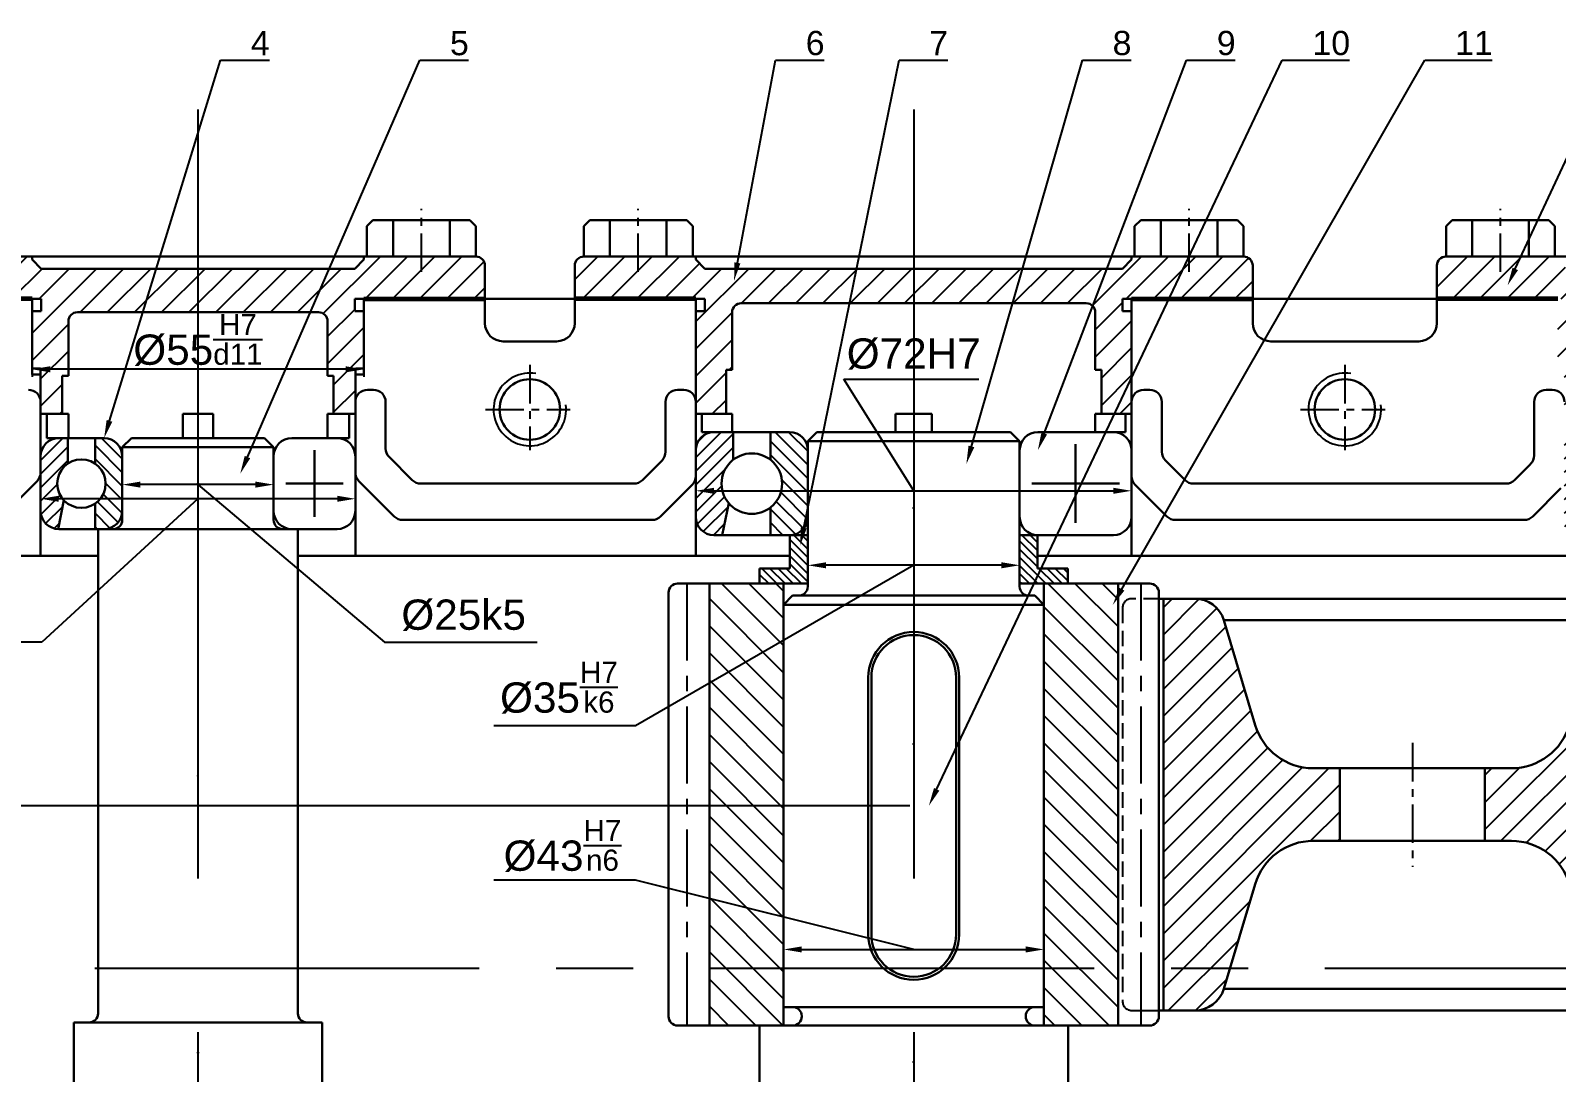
# Model space of a CAD drawing. Header units: millimetres. Extents: x 2354 to 3543, y 830 to 1671.
# Drawn here: x 2498.3 to 2750.4, y 1017 to 1189.1 of the extents above; entities that cross this region are included whole.
import ezdxf
from ezdxf import colors
from ezdxf.entities.mleader import LeaderData, LeaderLine
from ezdxf.math import Vec2, Vec3

# ---------------------------------------------------------------- set-up
doc = ezdxf.new("R2010")
doc.units = ezdxf.units.MM
for name, pattern in [('CENTER', [10.16, 6.35, -1.27, 1.27, -1.27]), ('CENTERX2', [20.32, 12.7, -2.54, 2.54, -2.54]), ('HIDDEN', [1.905, 1.27, -0.635])]:
    doc.linetypes.add(name, pattern=pattern)
doc.layers.get('0').update_dxf_attribs({"lineweight": 30})
for name, color, linetype in [('中心线', 1, 'CENTER'), ('细线', 7, 'Continuous'), ('虚线', 7, 'HIDDEN')]:
    doc.layers.add(name, color=color, linetype=linetype)
doc.layers.add('特粗线', color=7, linetype='Continuous', lineweight=60)
doc.styles.get("Standard").update_dxf_attribs({"font": 'arial.ttf'})
doc.dimstyles.new('ISO-25', dxfattribs={"dimtxt": 5, "dimasz": 3, "dimexe": 1.25, "dimexo": 0.625, "dimtad": 1, "dimtxsty": 'Standard', "dimcen": 2.5, "dimadec": 0, "dimazin": 0, "dimtfac": 1, "dimtmove": 0, "dimatfit": 3, "dimfxl": 1, "dimarcsym": 0})
doc.dimstyles.new('副本 ISO-25', dxfattribs={"dimtxt": 5, "dimasz": 3, "dimexe": 1.25, "dimexo": 0.625, "dimtad": 1, "dimdec": 0, "dimtxsty": 'Standard', "dimcen": 2.5, "dimadec": 0, "dimazin": 0, "dimtfac": 1, "dimtdec": 0, "dimtmove": 0, "dimatfit": 3, "dimfxl": 1, "dimarcsym": 0})

# ---------------------------------------------------------------- blocks, each defined once
blk = doc.blocks.new('*D94')
at = {"layer": 'Defpoints', "color": 0, "transparency": 16777216}
for p in [(2644.23, 1061.01), (2396.45, 858.12), (2525.98, 858.12)]:
    blk.add_point(p, dxfattribs=at)
at = {"layer": '细线', "color": 0, "lineweight": -2, "transparency": 16777216}
for p, q in [((2643.6, 1061.01), (2395.2, 1061.01)), ((2396.45, 1058.01), (2396.45, 861.12)), ((2525.36, 858.12), (2395.2, 858.12))]:
    blk.add_line(p, q, dxfattribs=at)
at = {"layer": '细线', "color": 0, "transparency": 16777216}
for points in [[(2395.95, 1058.01), (2396.95, 1058.01), (2396.45, 1061.01)], [(2395.95, 861.12), (2396.95, 861.12), (2396.45, 858.12)]]:
    blk.add_solid(points, dxfattribs=at)
at = {"layer": '细线', "color": 0, "transparency": 16777216, "insert": (2392.82, 959.56), "char_height": 5, "attachment_point": 5, "rotation": 90}
blk.add_mtext('202,89', dxfattribs=at)
blk = doc.blocks.new('*D103')
at = {"layer": 'Defpoints', "color": 0, "transparency": 16777216}
for p in [(2498.57, 1133.23), (2498.57, 1133.11), (2553.39, 1133.23)]:
    blk.add_point(p, dxfattribs=at)
at = {"layer": '细线', "color": 0, "lineweight": -2, "transparency": 16777216}
for p, q in [((2498.57, 1132.6), (2498.57, 1131.86)), ((2550.39, 1133.11), (2501.57, 1133.11)), ((2553.39, 1132.6), (2553.39, 1131.86))]:
    blk.add_line(p, q, dxfattribs=at)
at = {"layer": '细线', "color": 0, "transparency": 16777216}
for points in [[(2501.57, 1133.61), (2501.57, 1132.61), (2498.57, 1133.11)], [(2550.39, 1133.61), (2550.39, 1132.61), (2553.39, 1133.11)]]:
    blk.add_solid(points, dxfattribs=at)
at = {"layer": '细线', "color": 0, "transparency": 16777216, "insert": (2525.98, 1137.96), "char_height": 5, "attachment_point": 5}
blk.add_mtext('%%c55{\\H0.7x;\\SH7/d11;}', dxfattribs=at)

msp = doc.modelspace()

# ---------------------------------------------------------------- hatches: boundary and pattern name
at = {"layer": '细线'}
h = msp.add_hatch(dxfattribs=at)
h.set_pattern_fill('ANSI31', color=256)
h.set_pattern_definition([(45, (2170.105, 734.2833), (-2.245064, 2.245064), [])])
h.paths.add_polyline_path([(2525.981, 1149.727), (2500.069, 1149.727), (2498.569, 1151.227), (2498.569, 1151.727), (2480.069, 1151.727, 0.4142136), (2478.569, 1150.227), (2478.569, 1144.727), (2498.569, 1144.727), (2500.069, 1144.727), (2500.069, 1142.727), (2498.569, 1142.727), (2498.569, 1133.227), (2499.981, 1133.227), (2499.981, 1125.727), (2503.569, 1125.727), (2503.569, 1132.027), (2504.569, 1132.027), (2504.569, 1141.027, -0.4142136), (2506.069, 1142.527), (2525.981, 1142.527)])
h.paths.add_polyline_path([(2573.393, 1150.227, 0.4142136), (2571.893, 1151.727), (2553.393, 1151.727), (2553.393, 1151.227), (2551.893, 1149.727), (2535.981, 1149.727), (2525.981, 1149.727), (2525.981, 1142.527), (2545.893, 1142.527, -0.4142136), (2547.393, 1141.027), (2547.393, 1132.027), (2548.393, 1132.027), (2548.393, 1125.727), (2551.981, 1125.727), (2551.981, 1133.227), (2553.393, 1133.227), (2553.393, 1142.727), (2551.893, 1142.727), (2551.893, 1144.727), (2553.393, 1144.727), (2573.393, 1144.727)])
h.paths.add_polyline_path([(2644.227, 1149.727), (2609.73, 1149.727), (2608.23, 1151.227), (2608.23, 1151.727), (2589.73, 1151.727, 0.4142136), (2588.23, 1150.227), (2588.23, 1144.727), (2608.23, 1144.727), (2609.73, 1144.727), (2609.73, 1142.727), (2608.23, 1142.727), (2608.23, 1125.727), (2613.23, 1125.727), (2613.23, 1133.027), (2614.23, 1133.027), (2614.23, 1142.527, -0.4142136), (2615.73, 1144.027), (2644.227, 1144.027)])
h.paths.add_polyline_path([(2700.224, 1150.227, 0.4142136), (2698.724, 1151.727), (2680.224, 1151.727), (2680.224, 1151.227), (2678.724, 1149.727), (2644.227, 1149.727), (2644.227, 1144.027), (2672.724, 1144.027, -0.4142136), (2674.224, 1142.527), (2674.224, 1133.027), (2675.224, 1133.027), (2675.224, 1125.727), (2680.224, 1125.727), (2680.224, 1142.727), (2678.724, 1142.727), (2678.724, 1144.727), (2680.224, 1144.727), (2700.224, 1144.727)])
h.paths.add_polyline_path([(2773.227, 1146.434), (2771.898, 1146.67), (2771.898, 1147.712), (2773.227, 1147.948), (2773.227, 1149.727), (2752.165, 1149.727), (2750.665, 1151.227), (2750.665, 1151.727), (2732.165, 1151.727, 0.4142136), (2730.665, 1150.227), (2730.665, 1144.727), (2750.665, 1144.727), (2752.165, 1144.727), (2752.165, 1142.727), (2750.665, 1142.727), (2750.665, 1135.227), (2751.727, 1135.227), (2751.727, 1126.727), (2755.665, 1126.727), (2755.665, 1134.027), (2756.665, 1134.027), (2756.665, 1141.027, -0.4142136), (2758.165, 1142.527), (2773.227, 1142.527)])
h.paths.add_polyline_path([(2857.788, 1150.227, 0.4142136), (2856.288, 1151.727), (2837.788, 1151.727), (2837.788, 1151.227), (2836.288, 1149.727), (2815.227, 1149.727), (2815.227, 1147.948), (2816.556, 1147.712), (2816.556, 1146.67), (2815.227, 1146.434), (2815.227, 1142.527), (2830.288, 1142.527, -0.4142136), (2831.788, 1141.027), (2831.788, 1134.027), (2832.788, 1134.027), (2832.788, 1126.727), (2836.727, 1126.727), (2836.727, 1135.227), (2837.788, 1135.227), (2837.788, 1144.727), (2857.788, 1144.727)])
edge = h.paths.add_edge_path()
edge.add_spline(control_points=[(2520.568, 918.727), (2520.657, 919.159), (2520.737, 919.593), (2520.809, 920.03)], knot_values=[279.2451643, 279.2451643, 279.2451643, 279.2451643, 280.6637624, 280.6637624, 280.6637624, 280.6637624], degree=3, periodic=0)
edge.add_spline(control_points=[(2520.809, 920.03), (2520.94, 920.822), (2521.046, 921.623), (2521.127, 922.43)], knot_values=[276.6730715, 276.6730715, 276.6730715, 276.6730715, 279.2451643, 279.2451643, 279.2451643, 279.2451643], degree=3, periodic=0)
edge.add_line((2521.127, 922.43), (2478.569, 922.43))
edge.add_line((2478.569, 922.43), (2478.569, 918.227))
edge.add_arc((2480.069, 918.227), 1.5, 180, 270)
edge.add_line((2480.069, 916.727), (2498.569, 916.727))
edge.add_line((2498.569, 916.727), (2498.569, 917.227))
edge.add_line((2498.569, 917.227), (2500.069, 918.727))
edge.add_line((2500.069, 918.727), (2515.981, 918.727))
edge.add_line((2515.981, 918.727), (2520.568, 918.727))
h.paths.add_polyline_path([(2573.393, 923.727), (2553.393, 923.727), (2551.893, 923.727), (2551.893, 925.727), (2553.393, 925.727), (2553.393, 935.227), (2551.981, 935.227), (2551.981, 942.727), (2548.393, 942.727), (2548.393, 936.427), (2547.393, 936.427), (2547.393, 927.427, -0.4142136), (2545.893, 925.927), (2536.981, 925.927), (2536.981, 922.148), (2538.31, 921.912), (2538.31, 920.87), (2536.981, 920.634), (2536.981, 918.727), (2551.893, 918.727), (2553.393, 917.227), (2553.393, 916.727), (2571.893, 916.727, 0.4142136), (2573.393, 918.227)])
h.paths.add_polyline_path([(2644.227, 924.427), (2615.73, 924.427, -0.4142136), (2614.23, 925.927), (2614.23, 935.427), (2613.23, 935.427), (2613.23, 942.727), (2608.23, 942.727), (2608.23, 925.727), (2609.73, 925.727), (2609.73, 923.727), (2608.23, 923.727), (2588.23, 923.727), (2588.23, 918.227, 0.4142136), (2589.73, 916.727), (2608.23, 916.727), (2608.23, 917.227), (2609.73, 918.727), (2644.227, 918.727)])
h.paths.add_polyline_path([(2700.224, 923.727), (2680.224, 923.727), (2678.724, 923.727), (2678.724, 925.727), (2680.224, 925.727), (2680.224, 942.727), (2675.224, 942.727), (2675.224, 935.427), (2674.224, 935.427), (2674.224, 925.927, -0.4142136), (2672.724, 924.427), (2644.227, 924.427), (2644.227, 918.727), (2678.724, 918.727), (2680.224, 917.227), (2680.224, 916.727), (2698.724, 916.727, 0.4142136), (2700.224, 918.227)])
h.paths.add_polyline_path([(2794.227, 925.927), (2758.165, 925.927, -0.4142136), (2756.665, 927.427), (2756.665, 934.427), (2755.665, 934.427), (2755.665, 941.727), (2751.727, 941.727), (2751.727, 933.227), (2750.665, 933.227), (2750.665, 925.727), (2752.165, 925.727), (2752.165, 923.727), (2750.665, 923.727), (2730.665, 923.727), (2730.665, 918.227, 0.4142136), (2732.165, 916.727), (2750.665, 916.727), (2750.665, 917.227), (2752.165, 918.727), (2794.227, 918.727)])
h.paths.add_polyline_path([(2857.788, 923.727), (2837.788, 923.727), (2836.288, 923.727), (2836.288, 925.727), (2837.788, 925.727), (2837.788, 933.227), (2836.727, 933.227), (2836.727, 941.727), (2832.788, 941.727), (2832.788, 934.427), (2831.788, 934.427), (2831.788, 927.427, -0.4142136), (2830.288, 925.927), (2794.227, 925.927), (2794.227, 918.727), (2836.288, 918.727), (2837.788, 917.227), (2837.788, 916.727), (2856.288, 916.727, 0.4142136), (2857.788, 918.227)])
h = msp.add_hatch(dxfattribs=at)
h.set_pattern_fill('ANSI31', color=256, scale=0.5)
h.set_pattern_definition([(45, (2170.1049, 734.2833), (-1.122532, 1.122532), [])])
h.paths.add_polyline_path([(2504.482, 1121.727), (2502.981, 1121.727, 0.4142136), (2499.981, 1118.727), (2499.981, 1114.227), (2502.731, 1114.227, -0.2483166), (2504.482, 1117.534)])
h.paths.add_polyline_path([(2502.731, 1114.227), (2499.981, 1114.227), (2499.981, 1109.727, 0.4049009), (2502.885, 1106.728), (2503.831, 1111.472, -0.1922552)])
h.paths.add_polyline_path([(2614.41, 1122.727), (2611.23, 1122.727, 0.4142136), (2608.23, 1119.727), (2608.23, 1114.227), (2612.478, 1114.227, -0.2315614), (2614.41, 1118.175)])
h.paths.add_polyline_path([(2613.681, 1110.974, -0.1789732), (2612.478, 1114.227), (2608.23, 1114.227), (2608.23, 1108.727, 0.4142136), (2611.23, 1105.727), (2612.603, 1105.727)])
h.paths.add_polyline_path([(2612.603, 962.727), (2611.23, 962.727, 0.4142136), (2608.23, 959.727), (2608.23, 954.227), (2612.478, 954.227, -0.1789732), (2613.681, 957.48)])
h.paths.add_polyline_path([(2614.41, 950.279, -0.2315614), (2612.478, 954.227), (2608.23, 954.227), (2608.23, 948.727, 0.4142136), (2611.23, 945.727), (2614.41, 945.727)])
h.paths.add_polyline_path([(2757.897, 1118.845), (2757.897, 1123.727), (2754.727, 1123.727, 0.4142136), (2751.727, 1120.727), (2751.727, 1114.227), (2755.727, 1114.227, -0.2232033)])
h.paths.add_polyline_path([(2755.727, 1114.227), (2751.727, 1114.227), (2751.727, 1107.727, 0.4142136), (2754.727, 1104.727), (2755.677, 1104.727), (2757.734, 1109.748, -0.2138333)])
h.paths.add_polyline_path([(2755.677, 963.727), (2754.727, 963.727, 0.4142136), (2751.727, 960.727), (2751.727, 954.227), (2755.727, 954.227, -0.2138333), (2757.734, 958.705)])
h.paths.add_polyline_path([(2757.897, 949.608, -0.2232033), (2755.727, 954.227), (2751.727, 954.227), (2751.727, 947.727, 0.4142136), (2754.727, 944.727), (2757.897, 944.727)])
h = msp.add_hatch(dxfattribs=at)
h.set_pattern_fill('ANSI31', color=256, scale=0.5, angle=90)
h.set_pattern_definition([(135, (2170.1049, 734.2833), (-1.122532, -1.122532), [])])
h.paths.add_polyline_path([(2623.727, 1122.727), (2620.546, 1122.727), (2620.546, 1118.175, -0.2315614), (2622.478, 1114.227), (2626.727, 1114.227), (2626.727, 1119.727, 0.4142136)])
h.paths.add_polyline_path([(2626.727, 1114.227), (2622.478, 1114.227, -0.2315614), (2620.546, 1110.279), (2620.546, 1105.727), (2623.727, 1105.727, 0.4142136), (2626.727, 1108.727)])
h.paths.add_polyline_path([(2626.727, 959.727, 0.4142136), (2623.727, 962.727), (2620.546, 962.727), (2620.546, 958.175, -0.2315614), (2622.478, 954.227), (2626.727, 954.227)])
h.paths.add_polyline_path([(2626.727, 954.227), (2622.478, 954.227, -0.2315614), (2620.546, 950.279), (2620.546, 945.727), (2623.727, 945.727, 0.4142136), (2626.727, 948.727)])
h.paths.add_polyline_path([(2510.481, 1121.727), (2508.981, 1121.727), (2508.981, 1117.534, -0.2483166), (2510.731, 1114.227), (2513.481, 1114.227), (2513.481, 1118.727, 0.4142136)])
h.paths.add_polyline_path([(2513.481, 1114.227), (2510.731, 1114.227, -0.2483166), (2508.981, 1110.919), (2508.981, 1106.727), (2510.481, 1106.727, 0.4142136), (2513.481, 1109.727)])
h.paths.add_polyline_path([(2771.727, 1120.727, 0.4142136), (2768.727, 1123.727), (2765.557, 1123.727), (2765.557, 1118.845, -0.2232033), (2767.727, 1114.227), (2771.727, 1114.227)])
h.paths.add_polyline_path([(2771.727, 1114.227), (2767.727, 1114.227, -0.2232033), (2765.557, 1109.608), (2765.557, 1104.727), (2768.727, 1104.727, 0.4142136), (2771.727, 1107.727)])
h.paths.add_polyline_path([(2771.727, 954.227), (2767.727, 954.227, -0.2232033), (2765.557, 949.608), (2765.557, 944.727), (2768.727, 944.727, 0.4142136), (2771.727, 947.727)])
h.paths.add_polyline_path([(2771.727, 960.727, 0.4142136), (2768.727, 963.727), (2767.727, 963.727), (2765.557, 963.727), (2765.557, 958.845, -0.2232033), (2767.727, 954.227), (2771.727, 954.227)])
h = msp.add_hatch(dxfattribs=at)
h.set_pattern_fill('ANSI31', color=256, scale=0.3, angle=90)
h.set_pattern_definition([(135, (2170.1049, 734.2833), (-0.6735192, -0.6735192), [])])
h.paths.add_polyline_path([(2623.776, 1100.227), (2618.776, 1100.227), (2618.776, 1097.727), (2622.727, 1097.727), (2626.727, 1097.727), (2626.727, 1105.727), (2623.776, 1105.727)])
h.paths.add_polyline_path([(2661.727, 1097.727), (2665.727, 1097.727), (2669.678, 1097.727), (2669.678, 1100.227), (2664.678, 1100.227), (2664.678, 1105.727), (2661.727, 1105.727)])
h.paths.add_polyline_path([(2623.776, 968.227), (2623.776, 962.727), (2626.727, 962.727), (2626.727, 970.727), (2622.727, 970.727), (2618.776, 970.727), (2618.776, 968.227)])
h.paths.add_polyline_path([(2664.678, 968.227), (2669.678, 968.227), (2669.678, 970.727), (2665.727, 970.727), (2661.727, 970.727), (2661.727, 962.727), (2664.678, 962.727)])
h = msp.add_hatch(dxfattribs=at)
h.set_pattern_fill('ANSI31', color=256, angle=90)
h.set_pattern_definition([(135, (2644.2268, 958.2267), (-2.245064, -2.245064), [])])
h.paths.add_polyline_path([(2622.727, 1097.727), (2610.477, 1097.727), (2610.477, 1024.727), (2622.727, 1024.727)])
h.paths.add_polyline_path([(2677.977, 1024.727), (2677.977, 1097.727), (2665.727, 1097.727), (2665.727, 1024.727)])
h = msp.add_hatch(dxfattribs=at)
h.set_pattern_fill('ANSI31', color=256)
h.set_pattern_definition([(45, (2644.2268, 958.2267), (-2.245064, 2.245064), [])])
h.paths.add_polyline_path([(2700.641, 1074.359), (2695.462, 1091.661, 0.3313756), (2690.672, 1095.227), (2685.477, 1095.227), (2685.477, 1027.227), (2690.672, 1027.227, 0.3313756), (2695.462, 1030.793), (2700.641, 1048.094, -0.3313756), (2710.221, 1055.227), (2714.602, 1055.227), (2714.602, 1067.227), (2710.221, 1067.227, -0.3313756)])
h.paths.add_polyline_path([(2752.562, 1048.094), (2757.741, 1030.793, 0.3313756), (2762.531, 1027.227), (2767.727, 1027.227), (2767.727, 1095.227), (2762.531, 1095.227, 0.3313756), (2757.741, 1091.661), (2752.562, 1074.359, -0.3313756), (2742.982, 1067.227), (2738.602, 1067.227), (2738.602, 1055.227), (2742.982, 1055.227, -0.3313756)])
h.paths.add_polyline_path([(2845.471, 1055.227), (2849.852, 1055.227), (2849.852, 1067.227), (2845.471, 1067.227, -0.3313756), (2835.891, 1074.359), (2830.712, 1091.661, 0.3313756), (2825.922, 1095.227), (2820.727, 1095.227), (2820.727, 1027.227), (2825.922, 1027.227, 0.3313756), (2830.712, 1030.793), (2835.891, 1048.094, -0.3313756)])
h.paths.add_polyline_path([(2878.232, 1067.227), (2873.852, 1067.227), (2873.852, 1055.227), (2878.232, 1055.227, -0.3313756), (2887.812, 1048.094), (2892.991, 1030.793, 0.3313756), (2897.781, 1027.227), (2902.977, 1027.227), (2902.977, 1095.227), (2897.781, 1095.227, 0.3313756), (2892.991, 1091.661), (2887.812, 1074.359, -0.3313756)])

# ---------------------------------------------------------------- linework, layer by layer
for p, q in [((2554.893, 1157.723), (2553.893, 1156.723)), ((2554.893, 1157.723), (2562.893, 1157.723)), ((2558.21, 1151.727), (2558.21, 1157.723)), ((2570.893, 1157.723), (2562.893, 1157.723)), ((2567.577, 1151.727), (2567.577, 1157.723)), ((2570.893, 1157.723), (2571.893, 1156.723)), ((2590.73, 1157.723), (2589.73, 1156.723)), ((2590.73, 1157.723), (2598.73, 1157.723)), ((2594.046, 1151.727), (2594.046, 1157.723)), ((2606.73, 1157.723), (2598.73, 1157.723)), ((2603.413, 1151.727), (2603.413, 1157.723)), ((2606.73, 1157.723), (2607.73, 1156.723)), ((2681.724, 1157.723), (2680.724, 1156.723)), ((2681.724, 1157.723), (2689.724, 1157.723)), ((2685.04, 1151.727), (2685.04, 1157.723)), ((2697.724, 1157.723), (2689.724, 1157.723)), ((2694.408, 1151.727), (2694.408, 1157.723)), ((2697.724, 1157.723), (2698.724, 1156.723)), ((2733.165, 1157.723), (2732.165, 1156.723)), ((2733.165, 1157.723), (2741.165, 1157.723)), ((2736.481, 1151.727), (2736.481, 1157.723)), ((2749.165, 1157.723), (2741.165, 1157.723)), ((2745.849, 1151.727), (2745.849, 1157.723)), ((2749.165, 1157.723), (2750.165, 1156.723)), ((2553.893, 1151.727), (2553.893, 1156.723)), ((2571.893, 1151.727), (2571.893, 1156.723)), ((2589.73, 1151.727), (2589.73, 1156.723)), ((2607.73, 1151.727), (2607.73, 1156.723)), ((2680.724, 1151.727), (2680.724, 1156.723)), ((2698.724, 1151.727), (2698.724, 1156.723)), ((2732.165, 1151.727), (2732.165, 1156.723)), ((2750.165, 1151.727), (2750.165, 1156.723)), ((2480.069, 1151.727), (2534.566, 1151.727)), ((2498.569, 1151.727), (2498.569, 1151.227)), ((2500.069, 1149.727), (2498.569, 1151.227)), ((2500.069, 1149.727), (2535.981, 1149.727)), ((2571.893, 1151.727), (2517.396, 1151.727)), ((2551.893, 1149.727), (2535.981, 1149.727)), ((2551.893, 1149.727), (2553.393, 1151.227)), ((2553.393, 1151.727), (2553.393, 1151.227)), ((2573.393, 1144.727), (2573.393, 1150.227)), ((2588.23, 1144.727), (2588.23, 1150.227)), ((2589.73, 1151.727), (2644.227, 1151.727)), ((2608.23, 1151.727), (2608.23, 1151.227)), ((2609.73, 1149.727), (2608.23, 1151.227)), ((2609.73, 1149.727), (2644.227, 1149.727)), ((2698.724, 1151.727), (2644.227, 1151.727)), ((2678.724, 1149.727), (2644.227, 1149.727)), ((2678.724, 1149.727), (2680.224, 1151.227)), ((2680.224, 1151.727), (2680.224, 1151.227)), ((2700.224, 1144.727), (2700.224, 1150.227)), ((2730.665, 1144.727), (2730.665, 1150.227)), ((2732.165, 1151.727), (2775.227, 1151.727)), ((2498.569, 1133.227), (2498.569, 1144.727)), ((2498.569, 1144.727), (2500.069, 1144.727)), ((2498.569, 1144.727), (2498.569, 1142.727)), ((2500.069, 1144.727), (2500.069, 1142.727)), ((2551.893, 1144.727), (2553.393, 1144.727)), ((2551.893, 1144.727), (2551.893, 1142.727)), ((2553.393, 1133.227), (2553.393, 1144.727)), ((2553.393, 1144.727), (2553.393, 1142.727)), ((2573.393, 1144.727), (2588.23, 1144.727)), ((2573.393, 1144.727), (2573.393, 1140.727)), ((2588.23, 1140.727), (2588.23, 1144.727)), ((2608.23, 1122.727), (2608.23, 1144.727)), ((2608.23, 1144.727), (2609.73, 1144.727)), ((2608.23, 1144.727), (2608.23, 1142.727)), ((2609.73, 1144.727), (2609.73, 1142.727)), ((2678.724, 1144.727), (2680.224, 1144.727)), ((2678.724, 1144.727), (2678.724, 1142.727)), ((2680.224, 1134.227), (2680.224, 1144.727)), ((2680.224, 1122.727), (2680.224, 1144.727)), ((2680.224, 1144.727), (2680.224, 1142.727)), ((2700.224, 1144.727), (2730.665, 1144.727)), ((2700.224, 1144.727), (2700.224, 1140.727)), ((2730.665, 1140.727), (2730.665, 1144.727)), ((2500.069, 1142.727), (2498.569, 1142.727)), ((2506.069, 1142.527), (2525.981, 1142.527)), ((2545.893, 1142.527), (2525.981, 1142.527)), ((2553.393, 1142.727), (2551.893, 1142.727)), ((2609.73, 1142.727), (2608.23, 1142.727)), ((2614.23, 1133.027), (2614.23, 1142.527)), ((2615.73, 1144.027), (2644.227, 1144.027)), ((2672.724, 1144.027), (2644.227, 1144.027)), ((2674.224, 1133.027), (2674.224, 1142.527)), ((2680.224, 1142.727), (2678.724, 1142.727)), ((2504.569, 1132.027), (2504.569, 1141.027)), ((2547.393, 1132.027), (2547.393, 1141.027)), ((2576.393, 1137.727), (2585.23, 1137.727)), ((2703.224, 1137.727), (2727.665, 1137.727)), ((2499.981, 1133.227), (2498.569, 1133.227)), ((2498.569, 1133.227), (2498.569, 1132.227)), ((2498.569, 1132.227), (2499.981, 1132.227)), ((2499.981, 1121.727), (2499.981, 1133.227)), ((2503.569, 1125.727), (2503.569, 1132.027)), ((2503.569, 1132.027), (2504.569, 1132.027)), ((2548.393, 1132.027), (2547.393, 1132.027)), ((2548.393, 1125.727), (2548.393, 1132.027)), ((2551.981, 1121.727), (2551.981, 1133.227)), ((2551.981, 1133.227), (2553.393, 1133.227)), ((2553.393, 1132.227), (2551.981, 1132.227)), ((2553.393, 1133.227), (2553.393, 1132.227)), ((2613.23, 1133.027), (2614.23, 1133.027)), ((2613.23, 1133.027), (2613.23, 1125.727)), ((2675.224, 1133.027), (2674.224, 1133.027)), ((2675.224, 1133.027), (2675.224, 1125.727)), ((2553.981, 1129.727), (2554.981, 1129.727)), ((2606.23, 1129.727), (2605.23, 1129.727)), ((2682.224, 1129.727), (2683.224, 1129.727)), ((2749.727, 1129.727), (2748.727, 1129.727)), ((2499.981, 1121.727), (2499.981, 1127.727)), ((2556.981, 1127.727), (2556.981, 1120.055)), ((2603.23, 1127.727), (2603.23, 1119.469)), ((2685.224, 1127.727), (2685.224, 1119.469)), ((2746.727, 1118.884), (2746.727, 1127.727)), ((2499.981, 1125.727), (2504.582, 1125.727)), ((2500.995, 1125.727), (2500.995, 1121.727)), ((2504.582, 1121.727), (2504.582, 1125.727)), ((2525.981, 1125.727), (2523.481, 1125.727)), ((2523.481, 1125.727), (2523.481, 1121.727)), ((2525.981, 1125.727), (2528.481, 1125.727)), ((2528.481, 1125.727), (2528.481, 1121.727)), ((2551.981, 1125.727), (2547.377, 1125.727)), ((2547.377, 1121.727), (2547.377, 1125.727)), ((2550.965, 1125.727), (2550.965, 1121.727)), ((2608.23, 1125.727), (2614.23, 1125.727)), ((2609.23, 1125.727), (2609.23, 1122.727)), ((2614.23, 1125.727), (2614.23, 1122.727)), ((2641.227, 1125.727), (2641.227, 1122.727)), ((2644.227, 1125.727), (2641.227, 1125.727)), ((2644.227, 1125.727), (2647.227, 1125.727)), ((2647.227, 1125.727), (2647.227, 1122.727)), ((2680.224, 1125.727), (2674.224, 1125.727)), ((2674.224, 1125.727), (2674.224, 1122.727)), ((2679.224, 1125.727), (2679.224, 1122.727)), ((2608.23, 1122.727), (2608.23, 1119.727)), ((2609.23, 1122.727), (2611.23, 1122.727)), ((2623.727, 1122.727), (2611.23, 1122.727)), ((2614.41, 1118.175), (2614.41, 1122.727)), ((2620.546, 1118.175), (2620.546, 1122.727)), ((2664.727, 1122.727), (2677.224, 1122.727)), ((2679.224, 1122.727), (2677.224, 1122.727)), ((2680.224, 1122.727), (2680.224, 1119.727)), ((2499.981, 1121.727), (2499.981, 1118.727)), ((2500.995, 1121.727), (2503.981, 1121.727)), ((2502.981, 1121.727), (2510.481, 1121.727)), ((2504.482, 1117.534), (2504.482, 1121.727)), ((2508.981, 1117.534), (2508.981, 1121.727)), ((2513.481, 1120.227), (2514.981, 1121.727)), ((2513.481, 1120.227), (2538.481, 1120.227)), ((2513.481, 1120.227), (2513.481, 1108.227)), ((2536.981, 1121.727), (2514.981, 1121.727)), ((2538.481, 1120.227), (2536.981, 1121.727)), ((2538.481, 1120.227), (2538.481, 1108.227)), ((2545.231, 1119.727), (2545.231, 1108.727)), ((2550.965, 1121.727), (2547.982, 1121.727)), ((2551.981, 1118.727), (2551.981, 1121.727)), ((2608.23, 1119.727), (2608.23, 1108.727)), ((2626.727, 1121.227), (2661.727, 1121.227)), ((2626.727, 1121.227), (2626.727, 1119.727)), ((2661.727, 1121.227), (2661.727, 1119.727)), ((2670.975, 1120.727), (2670.975, 1107.727)), ((2680.224, 1119.727), (2680.224, 1108.727)), ((2499.981, 1118.727), (2499.981, 1109.727)), ((2551.981, 1118.727), (2551.981, 1109.727)), ((2561.395, 1114.813), (2557.567, 1118.641)), ((2599.401, 1114.813), (2602.644, 1118.055)), ((2689.052, 1114.813), (2685.81, 1118.055)), ((2743.484, 1114.813), (2746.141, 1117.469)), ((2493.567, 1108.813), (2499.395, 1114.641)), ((2558.395, 1108.813), (2552.567, 1114.641)), ((2540.481, 1114.227), (2549.981, 1114.227)), ((2562.81, 1114.227), (2578.348, 1114.227)), ((2597.987, 1114.227), (2578.348, 1114.227)), ((2602.401, 1108.813), (2607.644, 1114.055)), ((2663.727, 1114.227), (2678.224, 1114.227)), ((2686.052, 1108.813), (2680.81, 1114.055)), ((2690.466, 1114.227), (2717.872, 1114.227)), ((2742.07, 1114.227), (2717.872, 1114.227)), ((2746.484, 1108.813), (2751.141, 1113.469)), ((2499.981, 1106.727), (2499.981, 1109.727)), ((2502.885, 1106.727), (2503.831, 1111.472)), ((2508.981, 1106.727), (2508.981, 1110.919)), ((2551.981, 1109.727), (2551.981, 1102.282)), ((2612.603, 1105.727), (2613.681, 1110.974)), ((2620.546, 1105.727), (2620.546, 1110.279)), ((2499.981, 1106.727), (2499.981, 1102.282)), ((2510.481, 1106.727), (2502.981, 1106.727)), ((2539.981, 1106.727), (2511.981, 1106.727)), ((2548.981, 1106.727), (2541.481, 1106.727)), ((2559.81, 1108.227), (2578.348, 1108.227)), ((2600.987, 1108.227), (2578.348, 1108.227)), ((2608.23, 1108.727), (2608.23, 1102.282)), ((2626.727, 1108.727), (2626.727, 1097.227)), ((2661.727, 1108.727), (2661.727, 1097.227)), ((2680.224, 1108.727), (2680.224, 1102.282)), ((2687.466, 1108.227), (2717.872, 1108.227)), ((2745.07, 1108.227), (2717.872, 1108.227)), ((2623.727, 1105.727), (2611.23, 1105.727)), ((2623.776, 1105.727), (2623.776, 1100.227)), ((2623.776, 1105.727), (2626.727, 1105.727)), ((2664.678, 1105.727), (2661.727, 1105.727)), ((2664.678, 1105.727), (2664.678, 1100.227)), ((2664.727, 1105.727), (2677.224, 1105.727)), ((2509.481, 1102.282), (2466.546, 1102.282)), ((2623.776, 1102.282), (2542.481, 1102.282)), ((2767.888, 1102.282), (2664.678, 1102.282)), ((2623.776, 1100.227), (2618.776, 1100.227)), ((2618.776, 1100.227), (2618.776, 1097.727)), ((2664.678, 1100.227), (2669.678, 1100.227)), ((2669.678, 1100.227), (2669.678, 1097.727)), ((2610.477, 1097.727), (2610.477, 1024.727)), ((2622.727, 1097.727), (2626.727, 1097.727)), ((2665.727, 1097.727), (2661.727, 1097.727)), ((2677.977, 1097.727), (2677.977, 1024.727)), ((2603.727, 1096.227), (2603.727, 1026.227)), ((2622.727, 1094.227), (2624.227, 1095.727)), ((2622.727, 1094.227), (2665.727, 1094.227)), ((2625.227, 1095.727), (2624.227, 1095.727)), ((2625.227, 1095.727), (2663.227, 1095.727)), ((2663.227, 1095.727), (2664.227, 1095.727)), ((2664.227, 1095.727), (2665.727, 1094.227)), ((2684.727, 1096.227), (2684.727, 1026.227)), ((2771.727, 1095.227), (2684.727, 1095.227)), ((2685.477, 1095.227), (2685.477, 1027.227)), ((2695.462, 1091.661), (2700.641, 1074.359)), ((2695.462, 1091.661), (2757.741, 1091.661)), ((2636.727, 1082.227), (2636.727, 1061.006)), ((2637.227, 1082.227), (2637.227, 1061.006)), ((2651.227, 1082.227), (2651.227, 1061.006)), ((2651.727, 1082.227), (2651.727, 1061.006)), ((2726.602, 1067.227), (2710.221, 1067.227)), ((2714.602, 1067.227), (2714.602, 1055.227)), ((2726.602, 1067.227), (2742.982, 1067.227)), ((2738.602, 1067.227), (2738.602, 1055.227)), ((2636.727, 1039.785), (2636.727, 1061.006)), ((2637.227, 1039.785), (2637.227, 1061.006)), ((2651.227, 1039.785), (2651.227, 1061.006)), ((2651.727, 1039.785), (2651.727, 1061.006)), ((2726.602, 1055.227), (2710.221, 1055.227)), ((2726.602, 1055.227), (2742.982, 1055.227)), ((2695.462, 1030.793), (2700.641, 1048.094)), ((2695.462, 1030.793), (2757.741, 1030.793)), ((2624.227, 1027.785), (2622.727, 1027.785)), ((2624.227, 1027.785), (2664.227, 1027.785)), ((2625.727, 1026.285), (2625.727, 1026.227)), ((2662.727, 1026.285), (2662.727, 1026.227)), ((2664.227, 1027.785), (2665.727, 1027.785)), ((2769.842, 1027.227), (2690.672, 1027.227)), ((2505.481, 1025.227), (2507.981, 1025.227)), ((2605.227, 1024.727), (2618.727, 1024.727)), ((2683.227, 1024.727), (2664.227, 1024.727))]:
    msp.add_line(p, q)
at = {"color": 7, "linetype": 'Continuous'}
for p, q in [((2626.727, 1121.227), (2628.227, 1122.727)), ((2628.227, 1122.727), (2660.227, 1122.727)), ((2660.227, 1122.727), (2661.727, 1121.227)), ((2541.481, 1121.727), (2548.981, 1121.727)), ((2626.727, 1119.727), (2626.727, 1108.727)), ((2661.727, 1119.727), (2661.727, 1108.727)), ((2513.481, 1118.727), (2513.481, 1109.727)), ((2538.481, 1118.727), (2538.481, 1109.727)), ((2509.481, 1106.727), (2511.981, 1106.727)), ((2509.481, 1106.727), (2509.481, 1026.727)), ((2539.981, 1106.727), (2541.481, 1106.727)), ((2542.481, 1106.727), (2542.481, 1026.727)), ((2605.227, 1097.727), (2622.727, 1097.727)), ((2622.727, 1097.727), (2622.727, 1024.727)), ((2665.727, 1097.727), (2683.227, 1097.727)), ((2665.727, 1097.727), (2665.727, 1024.727)), ((2684.727, 1027.227), (2690.672, 1027.227)), ((2505.481, 1025.227), (2505.481, 1015.227)), ((2507.981, 1025.227), (2543.981, 1025.227)), ((2543.981, 1025.227), (2546.481, 1025.227)), ((2546.481, 1025.227), (2546.481, 1015.227)), ((2618.727, 1024.727), (2669.727, 1024.727)), ((2618.727, 1024.727), (2618.727, 1012.727)), ((2622.727, 1024.727), (2624.227, 1024.727)), ((2669.727, 1024.727), (2669.727, 1012.727))]:
    msp.add_line(p, q, dxfattribs=at)
for centre, radius in [((2580.812, 1126.477), 5), ((2715.444, 1126.477), 5), ((2506.731, 1114.227), 4), ((2617.478, 1114.227), 5)]:
    msp.add_circle(centre, radius)
for centre, radius, start, end in [((2571.893, 1150.227), 1.5, 0, 90), ((2589.73, 1150.227), 1.5, 90, 180), ((2698.724, 1150.227), 1.5, 0, 90), ((2732.165, 1150.227), 1.5, 90, 180), ((2506.069, 1141.027), 1.5, 90, 180), ((2545.893, 1141.027), 1.5, 0, 90), ((2615.73, 1142.527), 1.5, 90, 180), ((2672.724, 1142.527), 1.5, 0, 90), ((2576.393, 1140.727), 3, 180, 270), ((2585.23, 1140.727), 3, 270, 0), ((2703.224, 1140.727), 3, 180, 270), ((2727.665, 1140.727), 3, 270, 0), ((2497.981, 1127.727), 2, 0, 90), ((2553.981, 1127.727), 2, 90, 180), ((2554.981, 1127.727), 2, 0, 90), ((2605.23, 1127.727), 2, 90, 180), ((2606.23, 1127.727), 2, 0, 90), ((2682.224, 1127.727), 2, 90, 180), ((2683.224, 1127.727), 2, 0, 90), ((2748.727, 1127.727), 2, 90, 180), ((2749.727, 1127.727), 2, 0, 90), ((2611.23, 1119.727), 3, 90, 180), ((2623.727, 1119.727), 3, 0, 90), ((2664.727, 1119.727), 3, 90, 180), ((2677.224, 1119.727), 3, 0, 90), ((2502.981, 1118.727), 3, 90, 180), ((2510.481, 1118.727), 3, 0, 90), ((2548.981, 1118.727), 3, 0, 90), ((2558.981, 1120.055), 2, 180, 225), ((2601.23, 1119.469), 2, 315, 0), ((2687.224, 1119.469), 2, 180, 225), ((2744.727, 1118.884), 2, 315, 0), ((2497.981, 1116.055), 2, 315, 0), ((2553.981, 1116.055), 2, 180, 225), ((2562.81, 1116.227), 2, 225, 270), ((2597.987, 1116.227), 2, 270, 315), ((2606.23, 1115.469), 2, 315, 0), ((2682.224, 1115.469), 2, 180, 225), ((2690.466, 1116.227), 2, 225, 270), ((2742.07, 1116.227), 2, 270, 315), ((2502.981, 1109.727), 3, 180, 270), ((2510.481, 1109.727), 3, 270, 0), ((2541.481, 1109.727), 3, 180, 270), ((2548.981, 1109.727), 3, 270, 0), ((2511.981, 1108.227), 1.5, 270, 0), ((2539.981, 1108.227), 1.5, 180, 270), ((2559.81, 1110.227), 2, 225, 270), ((2600.987, 1110.227), 2, 270, 315), ((2611.23, 1108.727), 3, 180, 270), ((2623.727, 1108.727), 3, 270, 0), ((2664.727, 1108.727), 3, 180, 270), ((2677.224, 1108.727), 3, 270, 0), ((2687.466, 1110.227), 2, 225, 270), ((2745.07, 1110.227), 2, 270, 315), ((2605.227, 1096.227), 1.5, 90, 180), ((2625.227, 1097.227), 1.5, 270, 0), ((2663.227, 1097.227), 1.5, 180, 270), ((2683.227, 1096.227), 1.5, 0, 90), ((2690.672, 1090.227), 5, 16.66425, 90), ((2644.227, 1082.227), 7.5, 0, 180), ((2644.227, 1082.227), 7, 0, 180), ((2710.221, 1077.227), 10, 196.66425, 270), ((2742.982, 1077.227), 10, 270, 343.33575), ((2710.221, 1045.227), 10, 90, 163.33575), ((2742.982, 1045.227), 10, 16.66425, 90), ((2644.227, 1039.785), 7.5, 180, 0), ((2644.227, 1039.785), 7, 180, 0), ((2690.672, 1032.227), 5, 270, 343.33575), ((2507.981, 1026.727), 1.5, 270, 0), ((2605.227, 1026.227), 1.5, 180, 270), ((2624.227, 1026.285), 1.5, 0, 90), ((2624.227, 1026.227), 1.5, 270, 0), ((2664.227, 1026.285), 1.5, 90, 180), ((2664.227, 1026.227), 1.5, 180, 270), ((2683.227, 1026.227), 1.5, 270, 0)]:
    msp.add_arc(centre, radius, start, end)
for centre, radius, start, end in [((2541.481, 1118.727), 3, 90, 180), ((2543.981, 1026.727), 1.5, 180, 270)]:
    msp.add_arc(centre, radius, start, end, dxfattribs=at)
for p in [(2525.981, 1114.227), (2644.227, 1110.227), (2644.227, 1071.227), (2644.227, 1071.227), (2644.227, 1071.227), (2644.227, 1071.227), (2644.227, 1071.227), (2525.981, 1020.227), (2644.227, 1018.727)]:
    msp.add_point(p, dxfattribs=at)
at = {"layer": '中心线', "linetype": 'CENTERX2', "ltscale": 10}
for p, q in [((2525.981, 1176.012), (2525.981, 854.469)), ((2644.227, 1176.012), (2644.227, 882.4))]:
    msp.add_line(p, q, dxfattribs=at)
at = {"layer": '中心线'}
for p, q in [((2562.893, 1149.211), (2562.893, 1159.633)), ((2598.73, 1149.211), (2598.73, 1159.633)), ((2689.724, 1149.211), (2689.724, 1159.633)), ((2741.165, 1149.211), (2741.165, 1159.633)), ((2580.812, 1133.825), (2580.812, 1119.775)), ((2715.444, 1133.825), (2715.444, 1119.775)), ((2573.482, 1126.477), (2587.492, 1126.477)), ((2708.115, 1126.477), (2722.125, 1126.477)), ((2726.602, 1071.409), (2726.602, 1050.929))]:
    msp.add_line(p, q, dxfattribs=at)
at = {"layer": '中心线', "color": 7, "linetype": 'CENTERX2'}
for p, q in [((2606.727, 1097.727), (2606.727, 1024.727)), ((2681.727, 1097.727), (2681.727, 1024.727))]:
    msp.add_line(p, q, dxfattribs=at)
at = {"layer": '中心线', "ltscale": 10}
msp.add_line((2407.359, 1034.227), (2975.194, 1034.227), dxfattribs=at)
at = {"layer": '中心线', "color": 7, "linetype": 'Continuous'}
msp.add_point((2525.981, 1065.977), dxfattribs=at)
at = {"layer": '特粗线'}
for p, q in [((2498.569, 1144.727), (2478.569, 1144.727)), ((2553.393, 1144.727), (2573.393, 1144.727)), ((2608.23, 1144.727), (2588.23, 1144.727)), ((2680.224, 1144.727), (2700.224, 1144.727)), ((2750.665, 1144.727), (2730.665, 1144.727))]:
    msp.add_line(p, q, dxfattribs=at)
at = {"layer": '细线'}
for p, q in [((2644.227, 1113.043), (2632.681, 1131.457)), ((2632.681, 1131.457), (2654.98, 1131.457)), ((2513.481, 1119.602), (2513.481, 1116.472)), ((2538.481, 1119.602), (2538.481, 1116.472)), ((2626.727, 1120.602), (2626.727, 1099.491)), ((2661.727, 1119.102), (2661.727, 1099.491)), ((2608.23, 1109.352), (2608.23, 1114.293)), ((2680.224, 1109.352), (2680.224, 1114.293)), ((2535.481, 1114.066), (2516.481, 1114.066)), ((2525.981, 1114.066), (2556.777, 1088.066)), ((2611.23, 1113.043), (2677.224, 1113.043)), ((2525.981, 1111.724), (2500.161, 1088.066)), ((2548.981, 1111.724), (2502.981, 1111.724)), ((2499.981, 1109.102), (2499.981, 1106.253)), ((2551.981, 1109.102), (2551.981, 1106.253)), ((2644.227, 1100.741), (2598.238, 1074.226)), ((2658.727, 1100.741), (2629.727, 1100.741)), ((2622.727, 1093.602), (2622.727, 1046.671)), ((2665.727, 1093.602), (2665.727, 1046.671)), ((2500.161, 1088.066), (2471.366, 1088.066)), ((2556.777, 1088.066), (2581.998, 1088.066)), ((2598.238, 1074.226), (2574.852, 1074.226)), ((2598.238, 1048.729), (2574.852, 1048.729)), ((2644.227, 1037.296), (2598.238, 1048.729)), ((2625.727, 1037.296), (2662.727, 1037.296))]:
    msp.add_line(p, q, dxfattribs=at)
for centre in [(2580.812, 1126.477), (2715.444, 1126.477)]:
    msp.add_arc(centre, 6, 80.5844, 7.19849, dxfattribs=at)
for points, knots in [([(2414.425, 1050.824), (2429.781, 1048.641), (2451.402, 1049.267), (2478.325, 1035.332), (2482.31, 1016.673), (2491.503, 994.916), (2515.128, 980.375), (2518.416, 948.229), (2522.928, 927.128), (2520.092, 916.727)], [87.0533763, 87.0533763, 87.0533763, 87.0533763, 133.7356995, 151.4078603, 171.5120376, 187.4782471, 221.8267741, 248.0626928, 282.8734493, 282.8734493, 282.8734493, 282.8734493]), ([(2479.482, 1027.227), (2480.963, 1023.55), (2483.386, 1014.129), (2491.503, 994.916), (2509.755, 983.682), (2514.644, 970.957), (2515.427, 968.227)], [159.6432844, 159.6432844, 159.6432844, 159.6432844, 171.5120376, 187.4782471, 221.8267741, 230.6527266, 230.6527266, 230.6527266, 230.6527266])]:
    msp.add_open_spline(points, degree=3, knots=knots, dxfattribs=at)
for points in [[(2516.481, 1114.566), (2516.481, 1113.566), (2513.481, 1114.066)], [(2535.481, 1114.566), (2535.481, 1113.566), (2538.481, 1114.066)], [(2502.981, 1112.224), (2502.981, 1111.224), (2499.981, 1111.724)], [(2548.981, 1112.224), (2548.981, 1111.224), (2551.981, 1111.724)], [(2611.23, 1113.543), (2611.23, 1112.543), (2608.23, 1113.043)], [(2677.224, 1113.543), (2677.224, 1112.543), (2680.224, 1113.043)], [(2629.727, 1101.241), (2629.727, 1100.241), (2626.727, 1100.741)], [(2658.727, 1101.241), (2658.727, 1100.241), (2661.727, 1100.741)], [(2625.727, 1037.796), (2625.727, 1036.796), (2622.727, 1037.296)], [(2662.727, 1037.796), (2662.727, 1036.796), (2665.727, 1037.296)]]:
    msp.add_solid(points, dxfattribs=at)
at = {"layer": '虚线', "ltscale": 2}
for p, q in [((2684.727, 1095.227), (2680.227, 1095.227)), ((2678.727, 1093.727), (2678.727, 1028.727))]:
    msp.add_line(p, q, dxfattribs=at)
at = {"layer": '虚线', "color": 7, "linetype": 'Continuous', "ltscale": 2}
msp.add_line((2680.227, 1027.227), (2684.727, 1027.227), dxfattribs=at)
at = {"layer": '虚线', "ltscale": 2}
for centre, start, end in [((2680.227, 1093.727), 90, 180), ((2680.227, 1028.727), 180, 270)]:
    msp.add_arc(centre, 1.5, start, end, dxfattribs=at)

# ---------------------------------------------------------------- texts
at = {"layer": '细线', "char_height": 5, "attachment_point": 5}
for s, insert in [('%%c72H7', (2644.227, 1135.62)), ('%%c25k5', (2569.877, 1092.493)), ('%%c35{\\H0.7x;\\SH7/k6;}', (2585.615, 1080.506)), ('%%c43{\\H0.7x;\\SH7/n6;}', (2586.205, 1054.391))]:
    msp.add_mtext(s, dxfattribs=dict(at, insert=insert))

# ---------------------------------------------------------------- dimensions: what is measured, and where the dimension line sits
at = {"layer": '细线'}
dim = msp.add_linear_dim(base=(2498.569, 1133.113), p1=(2553.393, 1133.227), p2=(2498.569, 1133.227), text='<>{\\H0.7x;\\SH7/d11;}', dimstyle='副本 ISO-25', override={"dimpost": '%%c<>'}, dxfattribs=at)
dim.commit()
dim.dimension.update_dxf_attribs({"geometry": '*D103', "text_midpoint": (2525.981, 1133.113), "dimtype": 160})
dim = msp.add_linear_dim(base=(2396.45, 858.119), p1=(2644.227, 1061.006), p2=(2525.981, 858.119), angle=90, dimstyle='ISO-25', dxfattribs=at)
dim.commit()
dim.dimension.update_dxf_attribs({"geometry": '*D94', "text_midpoint": (2396.45, 959.562), "dimtype": 160})

# ---------------------------------------------------------------- leaders
ml = msp.add_multileader_mtext('Standard', dxfattribs=at)
ml.set_content('4', color=256)
ml.set_leader_properties()
ml.build(insert=Vec2(0, 0))
ml.multileader.update_dxf_attribs({"text_left_attachment_type": 5, "text_right_attachment_type": 5, "dogleg_length": 3, "arrow_head_size": 3})
ctx = ml.context
ctx.base_point, ctx.arrow_head_size, ctx.plane_origin = Vec3(2532.714, 1184.183), 3, Vec3(2510.481, 1121.727)
ctx.left_attachment, ctx.right_attachment = 5, 5
notes = []
notes.append((ctx, [(0, (1, 1, 0), (2529.714, 1184.183), (1, 0), 3, [(0, [(2510.481, 1121.727)], 0, [])])]))
ctx.mtext.insert, ctx.mtext.flow_direction = Vec3(2534.714, 1188.983), 5
ml = msp.add_multileader_mtext('Standard', dxfattribs=at)
ml.set_content('5', color=256)
ml.set_leader_properties()
ml.build(insert=Vec2(0, 0))
ml.multileader.update_dxf_attribs({"text_left_attachment_type": 5, "text_right_attachment_type": 5, "dogleg_length": 3, "arrow_head_size": 3})
ctx = ml.context
ctx.base_point, ctx.arrow_head_size, ctx.plane_origin = Vec3(2565.617, 1184.183), 3, Vec3(2532.967, 1115.864)
ctx.left_attachment, ctx.right_attachment = 5, 5
notes.append((ctx, [(0, (1, 1, 0), (2562.617, 1184.183), (1, 0), 3, [(0, [(2532.967, 1115.864)], 0, [])])]))
ctx.mtext.insert, ctx.mtext.flow_direction = Vec3(2567.617, 1188.983), 5
ml = msp.add_multileader_mtext('Standard', dxfattribs=at)
ml.set_content('6', color=256)
ml.set_leader_properties()
ml.build(insert=Vec2(0, 0))
ml.multileader.update_dxf_attribs({"text_left_attachment_type": 5, "text_right_attachment_type": 5, "dogleg_length": 3, "arrow_head_size": 3})
ctx = ml.context
ctx.base_point, ctx.arrow_head_size, ctx.plane_origin = Vec3(2624.389, 1184.183), 3, Vec3(2614.55, 1147.738)
ctx.left_attachment, ctx.right_attachment = 5, 5
notes.append((ctx, [(0, (1, 1, 0), (2621.389, 1184.183), (1, 0), 3, [(0, [(2614.55, 1147.738)], 0, [])])]))
ctx.mtext.insert, ctx.mtext.flow_direction = Vec3(2626.389, 1189), 5
ml = msp.add_multileader_mtext('Standard', dxfattribs=at)
ml.set_content('7', color=256)
ml.set_leader_properties()
ml.build(insert=Vec2(0, 0))
ml.multileader.update_dxf_attribs({"text_left_attachment_type": 5, "text_right_attachment_type": 5, "dogleg_length": 3, "arrow_head_size": 3})
ctx = ml.context
ctx.base_point, ctx.arrow_head_size, ctx.plane_origin = Vec3(2644.797, 1184.183), 3, Vec3(2625.467, 1103.995)
ctx.left_attachment, ctx.right_attachment = 5, 5
notes.append((ctx, [(0, (1, 1, 0), (2641.797, 1184.183), (1, 0), 3, [(0, [(2625.467, 1103.995)], 0, [])])]))
ctx.mtext.insert, ctx.mtext.flow_direction = Vec3(2646.797, 1188.983), 5
ml = msp.add_multileader_mtext('Standard', dxfattribs=at)
ml.set_content('10', color=256)
ml.set_leader_properties()
ml.build(insert=Vec2(0, 0))
ml.multileader.update_dxf_attribs({"text_left_attachment_type": 5, "text_right_attachment_type": 5, "dogleg_length": 3, "arrow_head_size": 3})
ctx = ml.context
ctx.base_point, ctx.arrow_head_size, ctx.plane_origin = Vec3(2708.108, 1184.183), 3, Vec3(2646.733, 1061.027)
ctx.left_attachment, ctx.right_attachment = 5, 5
notes.append((ctx, [(0, (1, 1, 0), (2705.108, 1184.183), (1, 0), 3, [(0, [(2646.733, 1061.027)], 0, [])])]))
ctx.mtext.insert, ctx.mtext.flow_direction = Vec3(2710.108, 1189), 5
ml = msp.add_multileader_mtext('Standard', dxfattribs=at)
ml.set_content('8', color=256)
ml.set_leader_properties()
ml.build(insert=Vec2(0, 0))
ml.multileader.update_dxf_attribs({"text_left_attachment_type": 5, "text_right_attachment_type": 5, "dogleg_length": 3, "arrow_head_size": 3})
ctx = ml.context
ctx.base_point, ctx.arrow_head_size, ctx.plane_origin = Vec3(2675.089, 1184.183), 3, Vec3(2652.929, 1117.483)
ctx.left_attachment, ctx.right_attachment = 5, 5
notes.append((ctx, [(0, (1, 1, 0), (2672.089, 1184.183), (1, 0), 3, [(0, [(2652.929, 1117.483)], 0, [])])]))
ctx.mtext.insert, ctx.mtext.flow_direction = Vec3(2677.089, 1189), 5
ml = msp.add_multileader_mtext('Standard', dxfattribs=at)
ml.set_content('9', color=256)
ml.set_leader_properties()
ml.build(insert=Vec2(0, 0))
ml.multileader.update_dxf_attribs({"text_left_attachment_type": 5, "text_right_attachment_type": 5, "dogleg_length": 3, "arrow_head_size": 3})
ctx = ml.context
ctx.base_point, ctx.arrow_head_size, ctx.plane_origin = Vec3(2692.301, 1184.183), 3, Vec3(2664.727, 1119.727)
ctx.left_attachment, ctx.right_attachment = 5, 5
notes.append((ctx, [(0, (1, 1, 0), (2689.301, 1184.183), (1, 0), 3, [(0, [(2664.727, 1119.727)], 0, [])])]))
ctx.mtext.insert, ctx.mtext.flow_direction = Vec3(2694.301, 1189), 5
ml = msp.add_multileader_mtext('Standard', dxfattribs=at)
ml.set_content('11', color=256)
ml.set_leader_properties()
ml.build(insert=Vec2(0, 0))
ml.multileader.update_dxf_attribs({"text_left_attachment_type": 5, "text_right_attachment_type": 5, "dogleg_length": 3, "arrow_head_size": 3})
ctx = ml.context
ctx.base_point, ctx.arrow_head_size, ctx.plane_origin = Vec3(2731.676, 1184.183), 3, Vec3(2677.113, 1094.196)
ctx.left_attachment, ctx.right_attachment = 5, 5
notes.append((ctx, [(0, (1, 1, 0), (2728.676, 1184.183), (1, 0), 3, [(0, [(2677.113, 1094.196)], 0, [])])]))
ctx.mtext.insert, ctx.mtext.flow_direction = Vec3(2733.676, 1189), 5
ml = msp.add_multileader_mtext('Standard', dxfattribs=at)
ml.set_content('12', color=256)
ml.set_leader_properties()
ml.build(insert=Vec2(0, 0))
ml.multileader.update_dxf_attribs({"text_left_attachment_type": 5, "text_right_attachment_type": 5, "dogleg_length": 3, "arrow_head_size": 3})
ctx = ml.context
ctx.base_point, ctx.arrow_head_size, ctx.plane_origin = Vec3(2762.665, 1184.183), 3, Vec3(2742.341, 1146.97)
ctx.left_attachment, ctx.right_attachment = 5, 5
notes.append((ctx, [(0, (1, 1, 0), (2759.665, 1184.183), (1, 0), 3, [(0, [(2742.341, 1146.97)], 0, [])])]))
ctx.mtext.insert, ctx.mtext.flow_direction = Vec3(2764.665, 1189), 5
for ctx, leaders in notes:
    for number, flags, end, landing, length, lines in leaders:
        leader = LeaderData()
        leader.index, (leader.has_last_leader_line, leader.has_dogleg_vector, leader.attachment_direction) = number, flags
        leader.last_leader_point, leader.dogleg_vector, leader.dogleg_length = Vec3(end), Vec3(landing), length
        for number, points, colour, breaks in lines:
            line = LeaderLine()
            line.index, line.vertices, line.color, line.breaks = number, Vec3.list(points), colors.encode_raw_color(colour), breaks
            leader.lines.append(line)
        ctx.leaders.append(leader)

doc.saveas('drawing.dxf')
